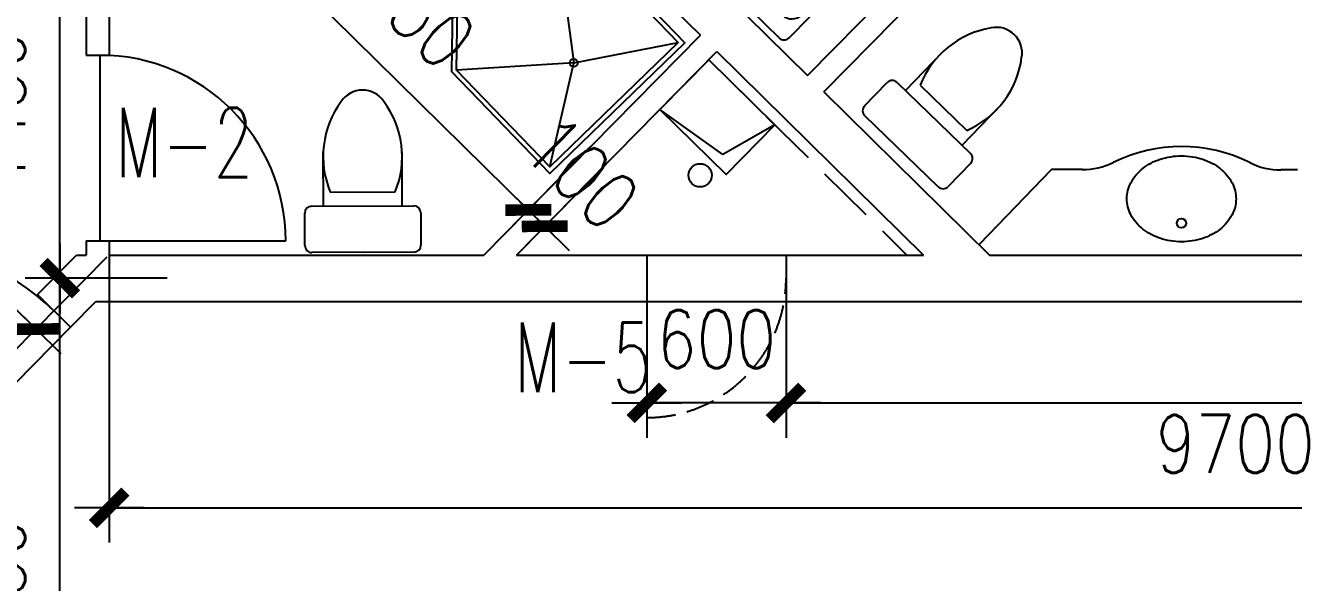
# Model space of a CAD drawing. Extents: x -357449 to -117302, y 127569 to 244935.
# Drawn here: x -324332 to -318869, y 220181 to 222581 of the extents above; entities that cross this region are included whole.
import ezdxf

# ---------------------------------------------------------------- set-up
doc = ezdxf.new("R2010")
doc.units = 0
doc.header["$MEASUREMENT"] = 0
doc.linetypes.add('DASH', pattern=[0.35, 0.25, -0.1])
doc.layers.get('0').update_dxf_attribs({"linetype": 'CONTINUOUS'})
doc.layers.get('DEFPOINTS').update_dxf_attribs({"linetype": 'CONTINUOUS'})
for name, color, linetype in [('1', 8, 'CONTINUOUS'), ('COLUMN', 4, 'CONTINUOUS'), ('DIM', 7, 'CONTINUOUS'), ('F', 31, 'CONTINUOUS'), ('WALL', 1, 'CONTINUOUS'), ('WINDOW', 4, 'CONTINUOUS'), ('WINDOWS', 4, 'CONTINUOUS'), ('阳台', 4, 'CONTINUOUS')]:
    doc.layers.add(name, color=color, linetype=linetype)
doc.layers.add('AXIS', color=3, linetype='CONTINUOUS', lineweight=9)
doc.styles.add('DIM_FONT', font='SIMPLEX.shx', dxfattribs={"width": 0.8})
doc.styles.add('FS', font='txt.shx', dxfattribs={"width": 0.66, "height": 150, "bigfont": 'fs.shx'})
doc.dimstyles.new('DIMN-200', dxfattribs={"dimtxt": 300, "dimasz": 1, "dimexe": 250, "dimexo": 0, "dimgap": 150, "dimtad": 1, "dimdec": 0, "dimdsep": 46, "dimtxsty": 'DIM_FONT', "dimblk": '_DIMX', "dimcen": 2.5, "dimclrd": 256, "dimclre": 256, "dimclrt": 4, "dimadec": 0, "dimazin": 0, "dimtfac": 1, "dimtdec": 0, "dimtix": 1, "dimtmove": 2, "dimatfit": 3, "dimldrblk": '_DIMX', "dimfxl": 0, "dimtolj": 1, "dimtzin": 0, "dimarcsym": 0})
doc.dimstyles.get("Standard").update_dxf_attribs({"dimtxt": 375, "dimasz": 1, "dimexe": 150, "dimexo": 0, "dimgap": 200, "dimtad": 1, "dimdec": 0, "dimzin": 0, "dimdsep": 46, "dimtxsty": 'DIM_FONT', "dimblk1": '_DIMX', "dimblk2": '_DIMX', "dimsah": 1, "dimcen": 200, "dimclrd": 256, "dimclre": 256, "dimclrt": 4, "dimadec": 0, "dimazin": 0, "dimtfac": 1, "dimtdec": 0, "dimtix": 1, "dimtmove": 2, "dimatfit": 3, "dimldrblk": '_DIMX', "dimfxl": 0, "dimtolj": 1, "dimtzin": 0, "dimarcsym": 0})

# ---------------------------------------------------------------- blocks, each defined once
blk = doc.blocks.new('_DIMX')
blk.add_line((-150, 0), (150, 0))
at = {"const_width": 50}
blk.add_lwpolyline([(-70, -70), (70, 70)], dxfattribs=at)
blk = doc.blocks.new('*D30')
at = {"linetype": 'ByBlock'}
for p, q in [((-307663.4, 240707.6), (-309496.6, 242514.1)), ((-309390.5, 242408.1), (-328829.8, 222680.8)), ((-327104.2, 220978.9), (-328937.4, 222785.3))]:
    blk.add_line(p, q, dxfattribs=at)
at = {"layer": 'DEFPOINTS', "color": 0, "linetype": 'ByBlock'}
for p in [(-307663.4, 240707.6), (-328830.5, 222680), (-327104.2, 220978.9)]:
    blk.add_point(p, dxfattribs=at)
at = {"linetype": 'ByBlock'}
for p, rotation in [((-309389.8, 242408.8), 45.42128490415822), ((-328830.5, 222680), 225.4212849041582)]:
    blk.add_blockref('_DIMX', p, dxfattribs=dict(at, rotation=rotation))
at = {"color": 4, "linetype": 'ByBlock', "insert": (-319306, 232737.4), "char_height": 250, "attachment_point": 5, "rotation": 45.4213, "style": 'DIM_FONT'}
blk.add_mtext('\\A1;27698', dxfattribs=at)
blk = doc.blocks.new('*D539')
at = {"linetype": 'ByBlock'}
for p, q in [((-324906, 223494.8), (-325277.1, 223118.2)), ((-325171.1, 223224.4), (-323712.4, 221786.9)), ((-323445.9, 222055.9), (-323816.9, 221679.4))]:
    blk.add_line(p, q, dxfattribs=at)
at = {"layer": 'DEFPOINTS', "color": 0, "linetype": 'ByBlock'}
for p in [(-324906, 223494.8), (-323445.9, 222055.9), (-323711.7, 221786.2)]:
    blk.add_point(p, dxfattribs=at)
at = {"linetype": 'ByBlock'}
for p, rotation in [((-325171.8, 223225.1), 135.4212849044936), ((-323711.7, 221786.2), 315.4212849044936)]:
    blk.add_blockref('_DIMX', p, dxfattribs=dict(at, rotation=rotation))
at = {"color": 4, "linetype": 'ByBlock', "insert": (-324248.7, 222701.5), "char_height": 250, "attachment_point": 5, "rotation": 315.4213, "style": 'DIM_FONT'}
blk.add_mtext('\\A1;2050', dxfattribs=at)
blk = doc.blocks.new('A$C54757736')
for p, q in [((630, 440), (30, 440)), ((0, 410), (0, 30)), ((299.3, 382.4), (241.3, 246.4)), ((328, 392.7), (342, 384.6)), ((660, 30), (660, 410)), ((90, 360), (250, 360)), ((258.7, 236.4), (347.4, 354.6)), ((410, 360), (570, 360)), ((30, 90), (30, 300)), ((310, 299.2), (310, 90)), ((350, 90), (350, 300)), ((630, 300), (630, 90)), ((241.3, 246.4), (258.7, 236.4)), ((250, 30), (90, 30)), ((570, 30), (410, 30)), ((30, 0), (630, 0))]:
    blk.add_line(p, q)
for centre, radius in [((270, 390), 20), ((390, 390), 20), ((175, 240), 25), ((485, 240), 25)]:
    blk.add_circle(centre, radius)
for centre, radius, start, end in [((30, 410), 30, 90, 180), ((630, 410), 30, 360, 90), ((318, 375.4), 20, 60, 159.4623), ((332, 367.3), 20, 320.5377, 60), ((90, 300), 60, 90, 180), ((250, 300), 60, 56.607, 90), ((410, 300), 60, 90, 180), ((570, 300), 60, 360, 90), ((90, 90), 60, 180, 270), ((250, 90), 60, 270, 360), ((410, 90), 60, 180, 270), ((570, 90), 60, 270, 360), ((30, 30), 30, 180, 270), ((630, 30), 30, 270, 360)]:
    blk.add_arc(centre, radius, start, end)
blk = doc.blocks.new('*D540')
at = {"linetype": 'ByBlock'}
for p, q in [((-309611.9, 224399.3), (-309221.4, 224795.7)), ((-309325.9, 224688.2), (-307653.5, 223040.1)), ((-307938.1, 222749.9), (-307547.5, 223146.3))]:
    blk.add_line(p, q, dxfattribs=at)
at = {"layer": 'DEFPOINTS', "color": 0, "linetype": 'ByBlock'}
for p in [(-309611.9, 224399.3), (-307652.8, 223039.4), (-307938.1, 222749.9)]:
    blk.add_point(p, dxfattribs=at)
at = {"linetype": 'ByBlock'}
for p, rotation in [((-309326.6, 224688.9), 135.421284904338), ((-307652.8, 223039.4), 315.4212849043379)]:
    blk.add_blockref('_DIMX', p, dxfattribs=dict(at, rotation=rotation))
at = {"color": 4, "linetype": 'ByBlock', "insert": (-308296.7, 224060), "char_height": 250, "attachment_point": 5, "rotation": 315.4213, "style": 'DIM_FONT'}
blk.add_mtext('\\A1;2350', dxfattribs=at)
blk = doc.blocks.new('*D543')
at = {"linetype": 'ByBlock'}
for p, q in [((-328019.2, 224039.8), (-328430.2, 223622.7)), ((-325832.6, 221273.7), (-328324.2, 223728.9)), ((-325526.2, 221583.2), (-325937.2, 221166.1))]:
    blk.add_line(p, q, dxfattribs=at)
at = {"layer": 'DEFPOINTS', "color": 0, "linetype": 'ByBlock'}
for p in [(-328019.2, 224039.8), (-328324.9, 223729.6), (-325526.2, 221583.2)]:
    blk.add_point(p, dxfattribs=at)
at = {"linetype": 'ByBlock'}
for p, rotation in [((-328324.9, 223729.6), 135.4212849041689), ((-325831.9, 221273), 315.4212849041689)]:
    blk.add_blockref('_DIMX', p, dxfattribs=dict(at, rotation=rotation))
at = {"color": 4, "linetype": 'ByBlock', "insert": (-326885.4, 222697.1), "char_height": 250, "attachment_point": 5, "rotation": 315.4213, "style": 'DIM_FONT'}
blk.add_mtext('\\A1;3500', dxfattribs=at)
blk = doc.blocks.new('*D637')
at = {"linetype": 'ByBlock'}
for p, q in [((-313153.9, 221887.3), (-313766.4, 221887.3)), ((-313616.4, 219138.3), (-313616.4, 221886.3)), ((-313153.9, 219137.3), (-313766.4, 219137.3))]:
    blk.add_line(p, q, dxfattribs=at)
at = {"layer": 'DEFPOINTS', "color": 0, "linetype": 'ByBlock'}
for p in [(-313616.4, 221887.3), (-313153.9, 221887.3), (-313153.9, 219137.3)]:
    blk.add_point(p, dxfattribs=at)
at = {"linetype": 'ByBlock'}
for p, rotation in [((-313616.4, 221887.3), 90), ((-313616.4, 219137.3), 270)]:
    blk.add_blockref('_DIMX', p, dxfattribs=dict(at, rotation=rotation))
at = {"color": 4, "linetype": 'ByBlock', "insert": (-313891.4, 220512.3), "char_height": 250, "attachment_point": 5, "rotation": 90, "style": 'DIM_FONT'}
blk.add_mtext('\\A1;2750', dxfattribs=at)
blk = doc.blocks.new('*D638')
at = {"linetype": 'ByBlock'}
for p, q in [((-314098.2, 223337.3), (-314444.8, 223337.3)), ((-314294.8, 221888.3), (-314294.8, 223336.3)), ((-313832.3, 221887.3), (-314444.8, 221887.3))]:
    blk.add_line(p, q, dxfattribs=at)
at = {"layer": 'DEFPOINTS', "color": 0, "linetype": 'ByBlock'}
for p in [(-314294.8, 223337.3), (-314098.2, 223337.3), (-313832.3, 221887.3)]:
    blk.add_point(p, dxfattribs=at)
at = {"linetype": 'ByBlock'}
for p, rotation in [((-314294.8, 223337.3), 90), ((-314294.8, 221887.3), 270)]:
    blk.add_blockref('_DIMX', p, dxfattribs=dict(at, rotation=rotation))
at = {"color": 4, "linetype": 'ByBlock', "insert": (-314569.8, 222612.3), "char_height": 250, "attachment_point": 5, "rotation": 90, "style": 'DIM_FONT'}
blk.add_mtext('\\A1;1450', dxfattribs=at)
blk = doc.blocks.new('*D639')
at = {"linetype": 'ByBlock'}
for p, q in [((-325516.2, 221591.9), (-325516.2, 220353.3)), ((-315816.2, 221391.9), (-315816.2, 220353.3)), ((-325515.2, 220503.3), (-315817.2, 220503.3))]:
    blk.add_line(p, q, dxfattribs=at)
at = {"layer": 'DEFPOINTS', "color": 0, "linetype": 'ByBlock'}
for p in [(-325516.2, 221591.9), (-315816.2, 221391.9), (-315816.2, 220503.3)]:
    blk.add_point(p, dxfattribs=at)
at = {"linetype": 'ByBlock', "rotation": 180}
blk.add_blockref('_DIMX', (-325516.2, 220503.3), dxfattribs=at)
at = {"linetype": 'ByBlock'}
blk.add_blockref('_DIMX', (-315816.2, 220503.3), dxfattribs=at)
at = {"color": 4, "linetype": 'ByBlock', "insert": (-320666.2, 220778.3), "char_height": 250, "attachment_point": 5, "style": 'DIM_FONT'}
blk.add_mtext('\\A1;9700', dxfattribs=at)
blk = doc.blocks.new('*D825')
at = {"linetype": 'ByBlock'}
for p, q in [((-311388.9, 221787.3), (-311388.9, 221200.4)), ((-304603.9, 221787.3), (-304603.9, 221200.4)), ((-311387.9, 221350.4), (-304604.9, 221350.4))]:
    blk.add_line(p, q, dxfattribs=at)
at = {"layer": 'DEFPOINTS', "color": 0, "linetype": 'ByBlock'}
for p in [(-311388.9, 221787.3), (-304603.9, 221787.3), (-304603.9, 221350.4)]:
    blk.add_point(p, dxfattribs=at)
at = {"linetype": 'ByBlock', "rotation": 180}
blk.add_blockref('_DIMX', (-311388.9, 221350.4), dxfattribs=at)
at = {"linetype": 'ByBlock'}
blk.add_blockref('_DIMX', (-304603.9, 221350.4), dxfattribs=at)
at = {"color": 4, "linetype": 'ByBlock', "insert": (-307996.4, 221625.4), "char_height": 250, "attachment_point": 5, "style": 'DIM_FONT'}
blk.add_mtext('\\A1;6785', dxfattribs=at)
blk = doc.blocks.new('*D826')
at = {"linetype": 'ByBlock'}
for p, q in [((-311988.9, 221787.3), (-311988.9, 221200.4)), ((-311388.9, 221787.3), (-311388.9, 221200.4)), ((-311989.9, 221350.4), (-311990.9, 221350.4)), ((-311388.9, 221350.4), (-311988.9, 221350.4)), ((-311387.9, 221350.4), (-311386.9, 221350.4))]:
    blk.add_line(p, q, dxfattribs=at)
at = {"layer": 'DEFPOINTS', "color": 0, "linetype": 'ByBlock'}
for p in [(-311988.9, 221787.3), (-311388.9, 221787.3), (-311988.9, 221350.4)]:
    blk.add_point(p, dxfattribs=at)
at = {"linetype": 'ByBlock'}
blk.add_blockref('_DIMX', (-311988.9, 221350.4), dxfattribs=at)
at = {"linetype": 'ByBlock', "rotation": 180}
blk.add_blockref('_DIMX', (-311388.9, 221350.4), dxfattribs=at)
at = {"color": 4, "linetype": 'ByBlock', "insert": (-311688.9, 221625.4), "char_height": 250, "attachment_point": 5, "style": 'DIM_FONT'}
blk.add_mtext('\\A1;600', dxfattribs=at)
blk = doc.blocks.new('*D1287')
at = {"linetype": 'ByBlock'}
for p, q in [((-323445.9, 222055.9), (-323816.9, 221679.4)), ((-323374.6, 221985.7), (-323745.7, 221609.2)), ((-323712.4, 221786.9), (-323713.1, 221787.6)), ((-323640.4, 221716), (-323711.7, 221786.2)), ((-323639.7, 221715.3), (-323639, 221714.6))]:
    blk.add_line(p, q, dxfattribs=at)
at = {"layer": 'DEFPOINTS', "color": 0, "linetype": 'ByBlock'}
for p in [(-323445.9, 222055.9), (-323374.6, 221985.7), (-323711.7, 221786.2)]:
    blk.add_point(p, dxfattribs=at)
at = {"linetype": 'ByBlock'}
for p, rotation in [((-323711.7, 221786.2), 315.4212849044849), ((-323640.4, 221716), 135.4212849044849)]:
    blk.add_blockref('_DIMX', p, dxfattribs=dict(at, rotation=rotation))
at = {"color": 4, "linetype": 'ByBlock', "insert": (-323483, 221947), "char_height": 250, "attachment_point": 5, "rotation": 315.4213, "style": 'DIM_FONT'}
blk.add_mtext('\\A1;100', dxfattribs=at)

msp = doc.modelspace()

# ---------------------------------------------------------------- linework, layer by layer
at = {"layer": '1'}
for p, q in [((-322054.4, 223060.47), (-321970.03, 222419.33)), ((-321970.03, 222419.33), (-321519.78, 222507.01)), ((-320541.23, 222300.76), (-320381.46, 222466.2)), ((-321970.03, 222419.33), (-322475.41, 222388.73)), ((-322073.23, 221972.39), (-321970.03, 222419.33)), ((-320717.32, 222233.93), (-320620.07, 222334.64)), ((-320577.65, 222335.38), (-320261.14, 222029.73)), ((-320477.97, 222323.08), (-320276.91, 222128.92)), ((-320297.01, 222064.92), (-320137.24, 222230.37)), ((-320400.07, 221885.86), (-320716.58, 222191.51)), ((-323048.3, 221803.17), (-323049.07, 222033.17)), ((-322708.8, 221804.31), (-322709.57, 222034.3)), ((-320260.4, 221987.31), (-320357.65, 221886.6)), ((-319912.37, 221959.9), (-320224.4, 221636.78)), ((-319779.57, 221959.72), (-319912.37, 221959.9)), ((-318852.37, 221958.47), (-318925.17, 221958.57)), ((-323018.5, 221863.27), (-322739, 221864.21)), ((-323098.55, 221802.61), (-322658.55, 221804.08)), ((-323127.98, 221632.51), (-323128.45, 221772.51)), ((-322628.45, 221774.18), (-322627.99, 221634.18)), ((-322657.89, 221604.08), (-323097.88, 221602.61)), ((-321655.51, 221591.93), (-321655.51, 221391.93)), ((-321055.51, 221591.93), (-321055.51, 221391.93))]:
    msp.add_line(p, q, dxfattribs=at)
for points in [[(-322053.91, 223089.1), (-321491.15, 222506.52), (-322073.73, 221943.76), (-322495.8, 222380.7), (-322490.84, 222667.03)], [(-322054.4, 223060.47), (-321519.78, 222507.01), (-322073.23, 221972.39), (-322475.41, 222388.73), (-322470.74, 222658.29)]]:
    msp.add_lwpolyline(points, close=True, dxfattribs=at)
msp.add_lwpolyline([(-319352.29, 222019.14, -0.0789663), (-319260.05, 222004.36, -0.0881515), (-319186.19, 221964.73, -0.1052687), (-319134.35, 221902.27, -0.1216849), (-319117.54, 221833.83, -0.1216849), (-319134.53, 221765.43, -0.1052687), (-319186.55, 221703.1, -0.0881515), (-319260.51, 221663.68, -0.0789663), (-319352.79, 221649.14, -0.0789663), (-319445.03, 221663.93, -0.0881515), (-319518.89, 221703.55, -0.1052687), (-319570.73, 221766.01, -0.1216849), (-319587.54, 221834.46, -0.1216849), (-319570.54, 221902.86, -0.1052687), (-319518.53, 221965.18, -0.0881515), (-319444.57, 222004.61, -0.0789663)], format="xyb", close=True, dxfattribs=at)
for centre, radius in [((-321970.03, 222419.33), 16.87), ((-319352.68, 221729.14), 20)]:
    msp.add_circle(centre, radius, dxfattribs=at)
for centre, radius, start, end in [((-320107.97, 222177.7), 397.53, 99.36186, 158.54952), ((-320148.79, 222462.78), 109.78, 349.45086, 102.54914), ((-320435.11, 222493.62), 397.53, 293.45048, 352.63814), ((-320598.49, 222313.8), 30, 46, 136), ((-322879.85, 222192.9), 109.78, 33.642, 146.74028), ((-322651.88, 222016.94), 397.53, 143.553, 202.74067), ((-323106.65, 222015.43), 397.53, 337.64162, 36.82929), ((-320695.74, 222213.09), 30, 136, 226), ((-319353.13, 221396.64), 662.5, 63.57325, 116.27209), ((-320281.98, 222008.15), 30, 316, 46), ((-319779.17, 222259.72), 300, 269.92267, 296.27209), ((-318924.77, 222258.57), 300, 243.57325, 269.92267), ((-320379.23, 221907.44), 30, 226, 316), ((-323098.45, 221772.61), 30, 90.19114, 180.19114), ((-322658.45, 221774.08), 30, 0.19114, 90.19114), ((-323097.98, 221632.61), 30, 180.19114, 270.19114), ((-322657.99, 221634.08), 30, 270.19114, 0.19114)]:
    msp.add_arc(centre, radius, start, end, dxfattribs=at)
at = {"layer": 'COLUMN'}
for p, q in [((-324010.51, 222452.81), (-324010.51, 221652.81)), ((-324010.51, 221652.81), (-323210.51, 221652.81))]:
    msp.add_line(p, q, dxfattribs=at)
msp.add_arc((-324010.51, 221652.81), 800, 0, 90, dxfattribs=at)
at = {"layer": 'DIM'}
msp.add_circle((-321425.69, 221935.29), 50, dxfattribs=at)
at = {"layer": 'WALL'}
for p, q in [((-322673.13, 224049.77), (-320963.64, 222365.23)), ((-320963.64, 222365.23), (-319384.39, 223967.88)), ((-322813.51, 223907.31), (-321424.55, 222538.63)), ((-320892.41, 222295.04), (-319313.16, 223897.69)), ((-324070.51, 223041.93), (-324070.51, 222452.81)), ((-323970.51, 222941.93), (-323970.51, 222452.81)), ((-322357.42, 221591.93), (-321424.55, 222538.63)), ((-324070.51, 222452.81), (-323970.51, 222452.81)), ((-322217.03, 221591.93), (-321353.32, 222468.44)), ((-321353.32, 222468.44), (-320463.82, 221591.93)), ((-320892.41, 222295.04), (-320178.88, 221591.93)), ((-324070.51, 221652.81), (-323970.51, 221652.81)), ((-324070.51, 221652.81), (-324070.51, 221591.93)), ((-323970.51, 221652.81), (-323970.51, 221591.93)), ((-324280.19, 221421.58), (-324112.33, 221591.93)), ((-324112.33, 221591.93), (-324070.51, 221591.93)), ((-323970.51, 221591.93), (-322357.42, 221591.93)), ((-322217.03, 221591.93), (-320463.82, 221591.93)), ((-320178.88, 221591.93), (-318496.62, 221591.93)), ((-324280.19, 221421.58), (-324137.73, 221281.21)), ((-324137.73, 221281.21), (-324028.63, 221391.93)), ((-324028.63, 221391.93), (-318412.91, 221391.93))]:
    msp.add_line(p, q, dxfattribs=at)
at = {"layer": 'WINDOW'}
msp.add_line((-324137.73, 221281.21), (-324839.62, 220568.92), dxfattribs=at)
at = {"layer": 'WINDOWS'}
for p, q in [((-321327.57, 222024.43), (-321598.98, 222219.14)), ((-321103.5, 222152.07), (-321327.57, 222024.43))]:
    msp.add_line(p, q, dxfattribs=at)
msp.add_lwpolyline([(-321103.5, 222152.07), (-321388.41, 222432.82), (-321598.98, 222219.14), (-321314.06, 221938.38)], close=True, dxfattribs=at)
msp.add_arc((-324910.85, 220639.11), 1000, 45.40894, 135.40894, dxfattribs=at)
at = {"layer": '阳台', "color": 8, "linetype": 'DASH', "ltscale": 1000}
msp.add_line((-321388.41, 222432.82), (-320535.06, 221591.93), dxfattribs=at)
at = {"layer": '阳台', "color": 8, "linetype": 'DASH', "ltscale": 500}
msp.add_line((-321655.51, 221491.93), (-321655.51, 220891.93), dxfattribs=at)
msp.add_line((-321655.51, 221491.93), (-321655.51, 220891.93), dxfattribs=at)
msp.add_arc((-321655.51, 221491.93), 600, 270, 0, dxfattribs=at)
msp.add_arc((-321655.51, 221491.93), 600, 270, 0, dxfattribs=at)

# ---------------------------------------------------------------- block references
at = {"layer": '1', "rotation": 135.4212849000389}
msp.add_blockref('A$C54757736', (-320754.84, 222819.33), dxfattribs=at)

# ---------------------------------------------------------------- texts
at = {"layer": '1', "style": 'DIM_FONT', "width": 0.8, "flags": 9}
for tag, p, s, rotation in [('XSIZE', (-320558.33, 222038.68), '500', 316), ('YSIZE', (-320558.33, 222038.68), '650', 316), ('YSIZE', (-322877.88, 221603.34), '650', 0.19114), ('XSIZE', (-322877.88, 221603.34), '500', 0.19114)]:
    msp.add_attdef(tag, p, s, height=0.5, rotation=rotation, dxfattribs=at)
at = {"layer": 'F', "style": 'FS', "width": 0.66}
for s, p in [('M-2', (-323945.17, 221926.63)), ('M-5', (-322226.49, 221001.13))]:
    msp.add_text(s, height=300, dxfattribs=at).set_placement(p)

# ---------------------------------------------------------------- dimensions: what is measured, and where the dimension line sits
at = {"layer": 'AXIS'}
dim = msp.add_aligned_dim(p1=(-317330.06, 240312.3), p2=(-336770.8, 220583.56), distance=-2423.69, dimstyle='DIMN-200', override={"dimtxt": 250, "dimexe": 150, "dimzin": 0, "dimblk1": '_DIMX', "dimblk2": '_DIMX', "dimsah": 1, "dimcen": 200}, dxfattribs=at)
dim.commit()
dim.dimension.update_dxf_attribs({"geometry": '*D30', "text_midpoint": (-328972.67, 232342.11), "insert": (-9666.64, -395.33)})
at = {"layer": 'WINDOW'}
for p1, p2, distance, picture, middle, set_off in [((-319278.59, 224004.01), (-317604.71, 222354.58), 406.47, '*D540', (-317963.33, 223664.7), (-9666.64, -395.33)), ((-323980.52, 221583.22), (-326473.52, 224039.83), 435.59, '*D543', (-325339.74, 222697.14), (1545.67, 0)), ((-323360.38, 223494.81), (-321900.19, 222055.94), -378.68, '*D539', (-322703.06, 222701.52), (1545.67, 0)), ((-321828.96, 221985.75), (-321900.19, 222055.94), 378.68, '*D1287', (-321937.35, 221946.99), (1545.67, 0))]:
    dim = msp.add_aligned_dim(p1=p1, p2=p2, distance=distance, dimstyle='Standard', override={"dimtxt": 250, "dimgap": 150, "dimblk": '_DIMX'}, dxfattribs=at)
    dim.commit()
    dim.dimension.update_dxf_attribs({"geometry": picture, "text_midpoint": middle, "insert": set_off})
for base, p1, p2, picture, middle, set_off in [((-324183.24, 222941.93), (-323720.74, 221491.93), (-323986.64, 222941.93), '*D638', (-324458.24, 222216.93), (-9888.48, -395.33)), ((-324183.24, 221491.93), (-323720.74, 218741.93), (-323720.74, 221491.93), '*D637', (-324458.24, 220116.93), (-10566.87, -395.33))]:
    dim = msp.add_linear_dim(base=base, p1=p1, p2=p2, angle=90, dimstyle='Standard', override={"dimtxt": 250, "dimgap": 150, "dimblk": '_DIMX'}, dxfattribs=at)
    dim.commit()
    dim.dimension.update_dxf_attribs({"geometry": picture, "text_midpoint": middle, "insert": set_off})
for base, p1, p2, picture, middle, set_off in [((-314270.51, 220503.25), (-323970.51, 221591.93), (-314270.51, 221391.93), '*D639', (-319120.51, 220778.25), (1545.67, 0)), ((-321655.51, 220955.11), (-321055.51, 221391.93), (-321655.51, 221391.93), '*D826', (-321355.51, 221230.11), (-9666.64, -395.33)), ((-314270.51, 220955.11), (-321055.51, 221391.93), (-314270.51, 221391.93), '*D825', (-317663.01, 221230.11), (-9666.64, -395.33))]:
    dim = msp.add_linear_dim(base=base, p1=p1, p2=p2, dimstyle='Standard', override={"dimtxt": 250, "dimgap": 150, "dimblk": '_DIMX'}, dxfattribs=at)
    dim.commit()
    dim.dimension.update_dxf_attribs({"geometry": picture, "text_midpoint": middle, "insert": set_off})

doc.saveas('drawing.dxf')
